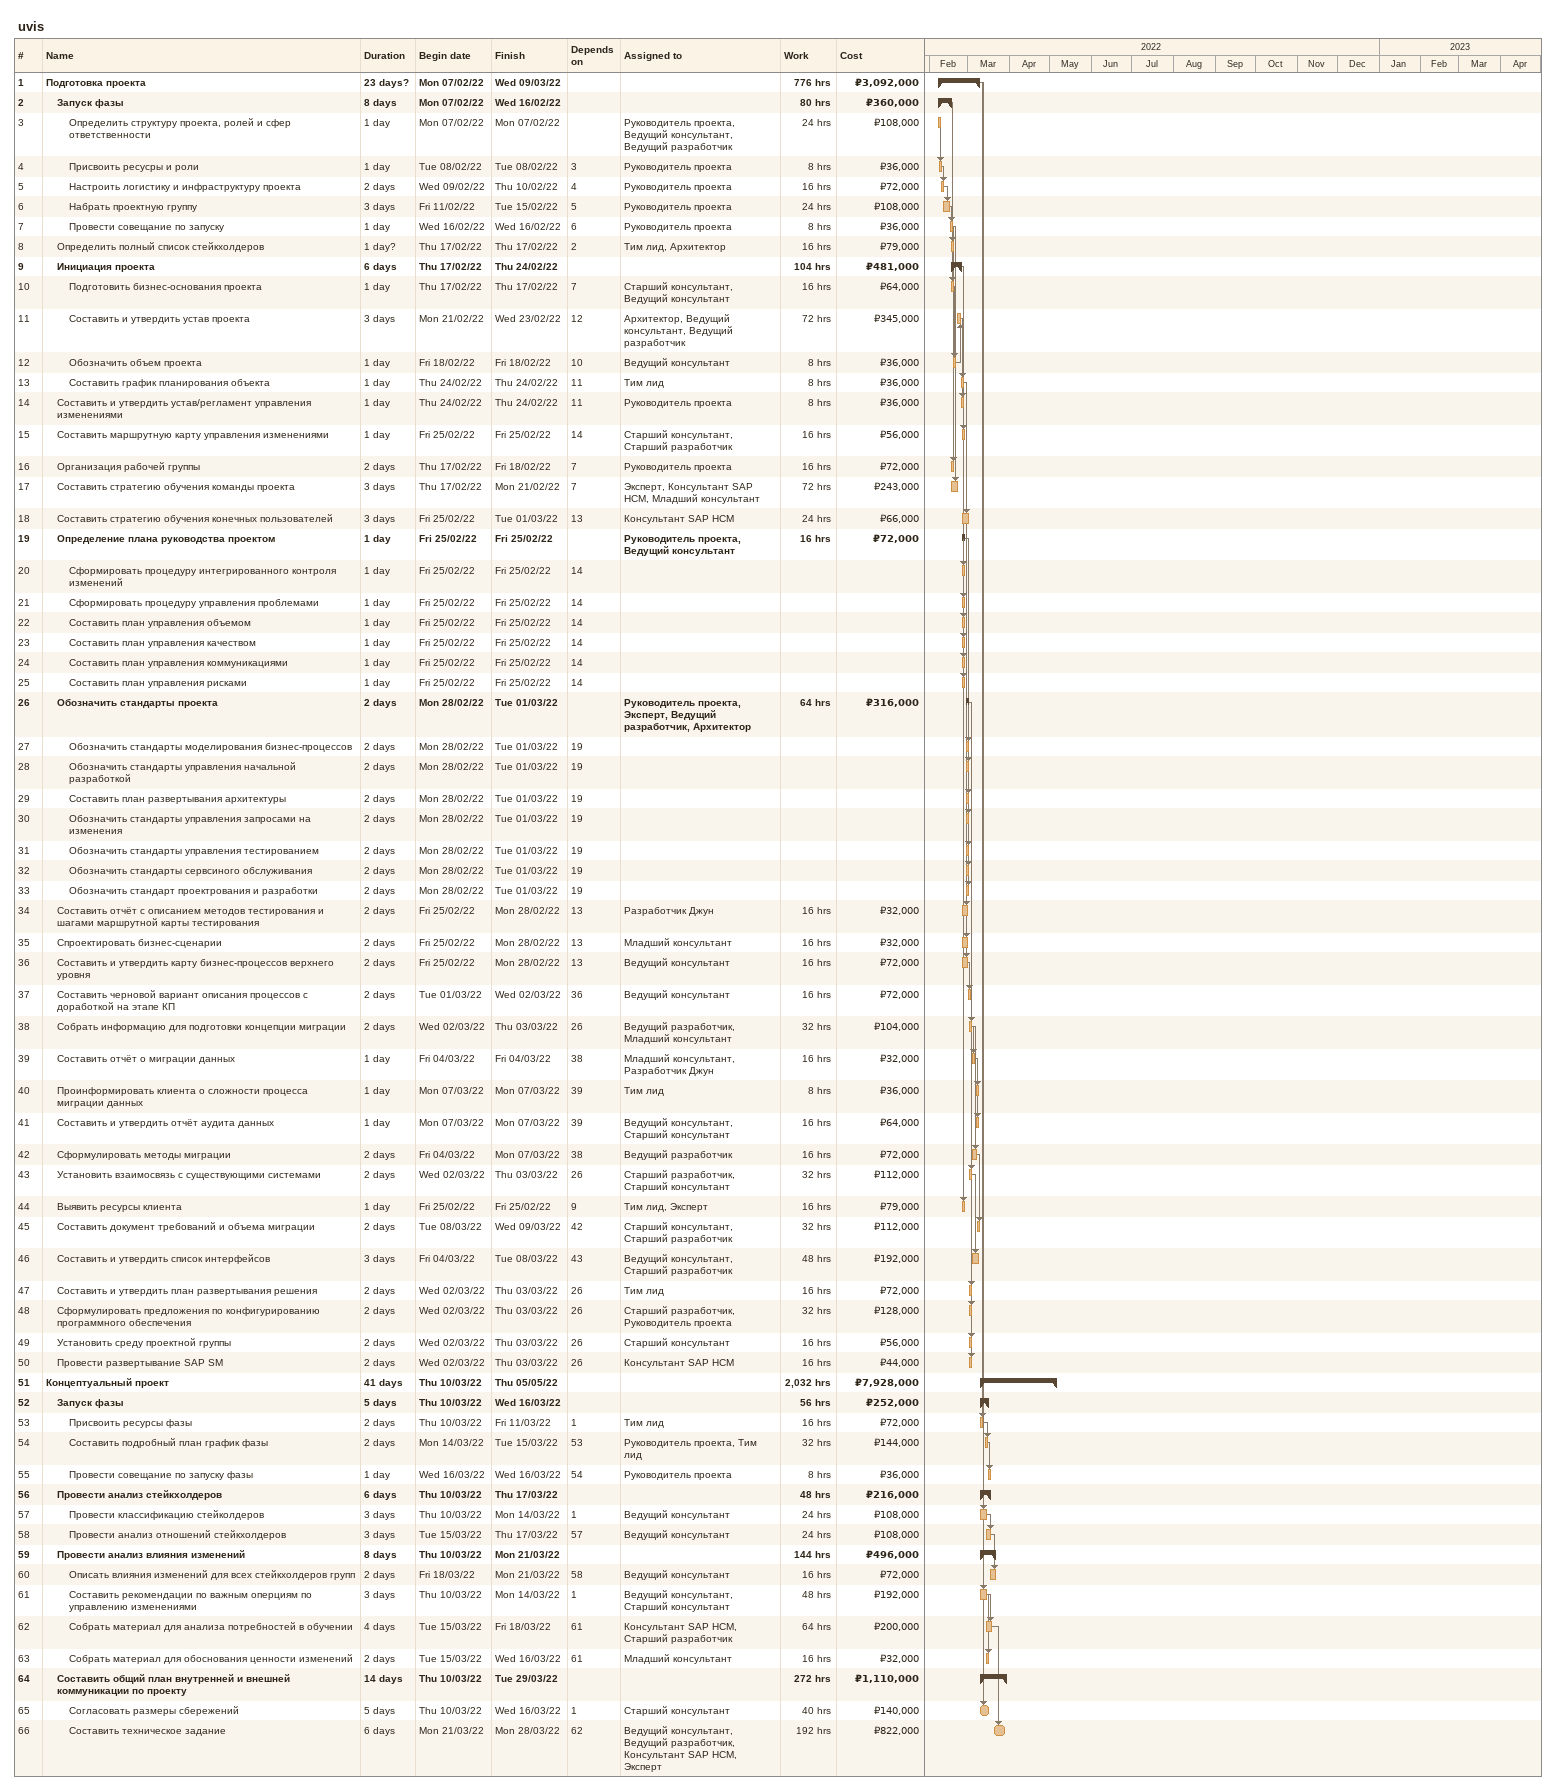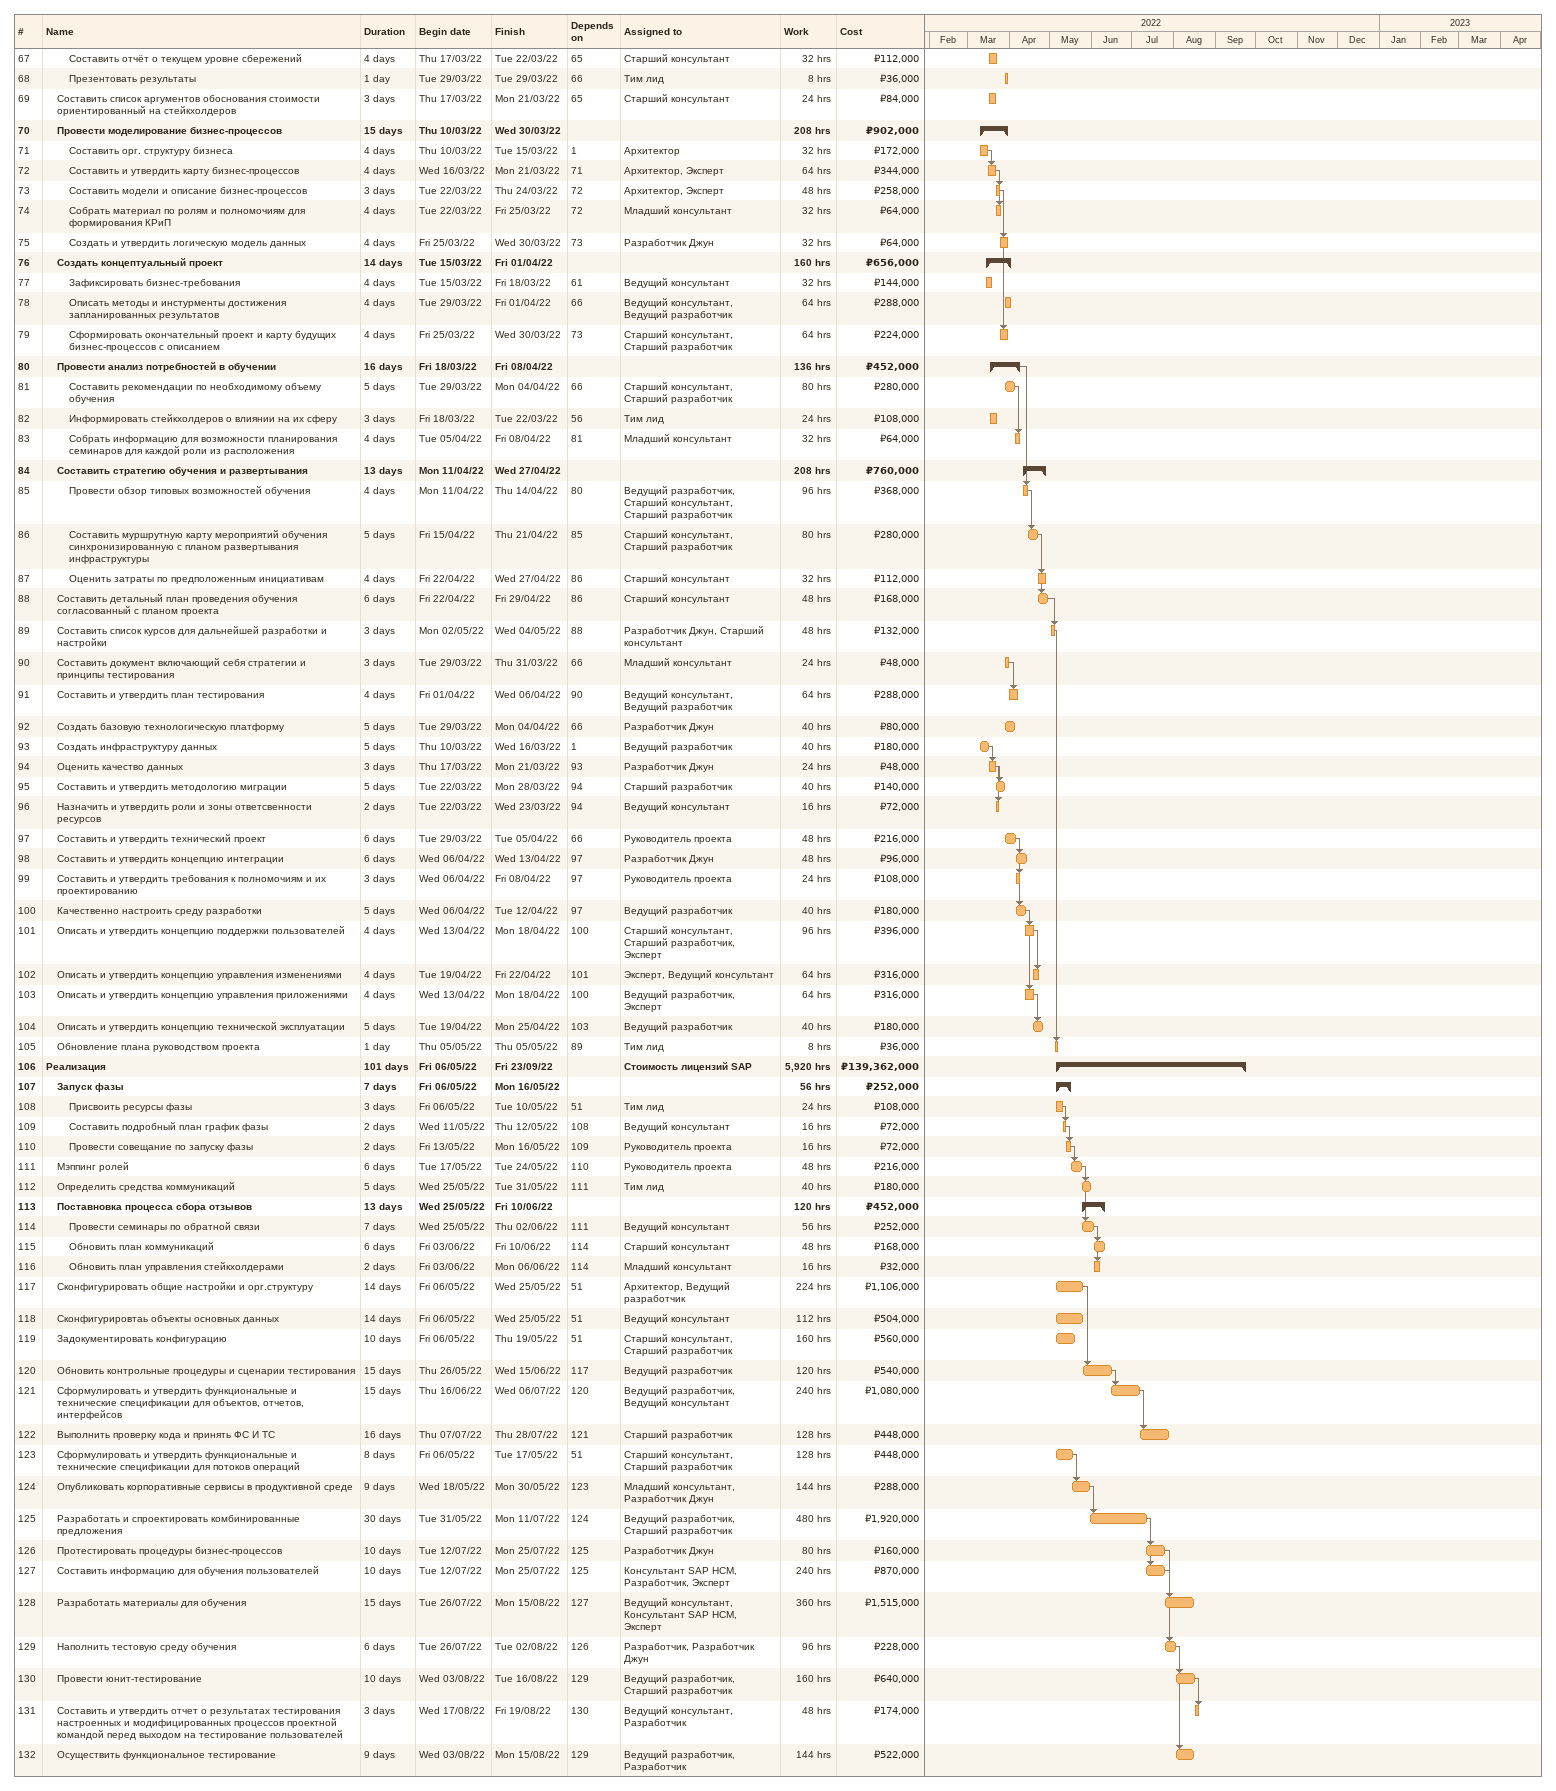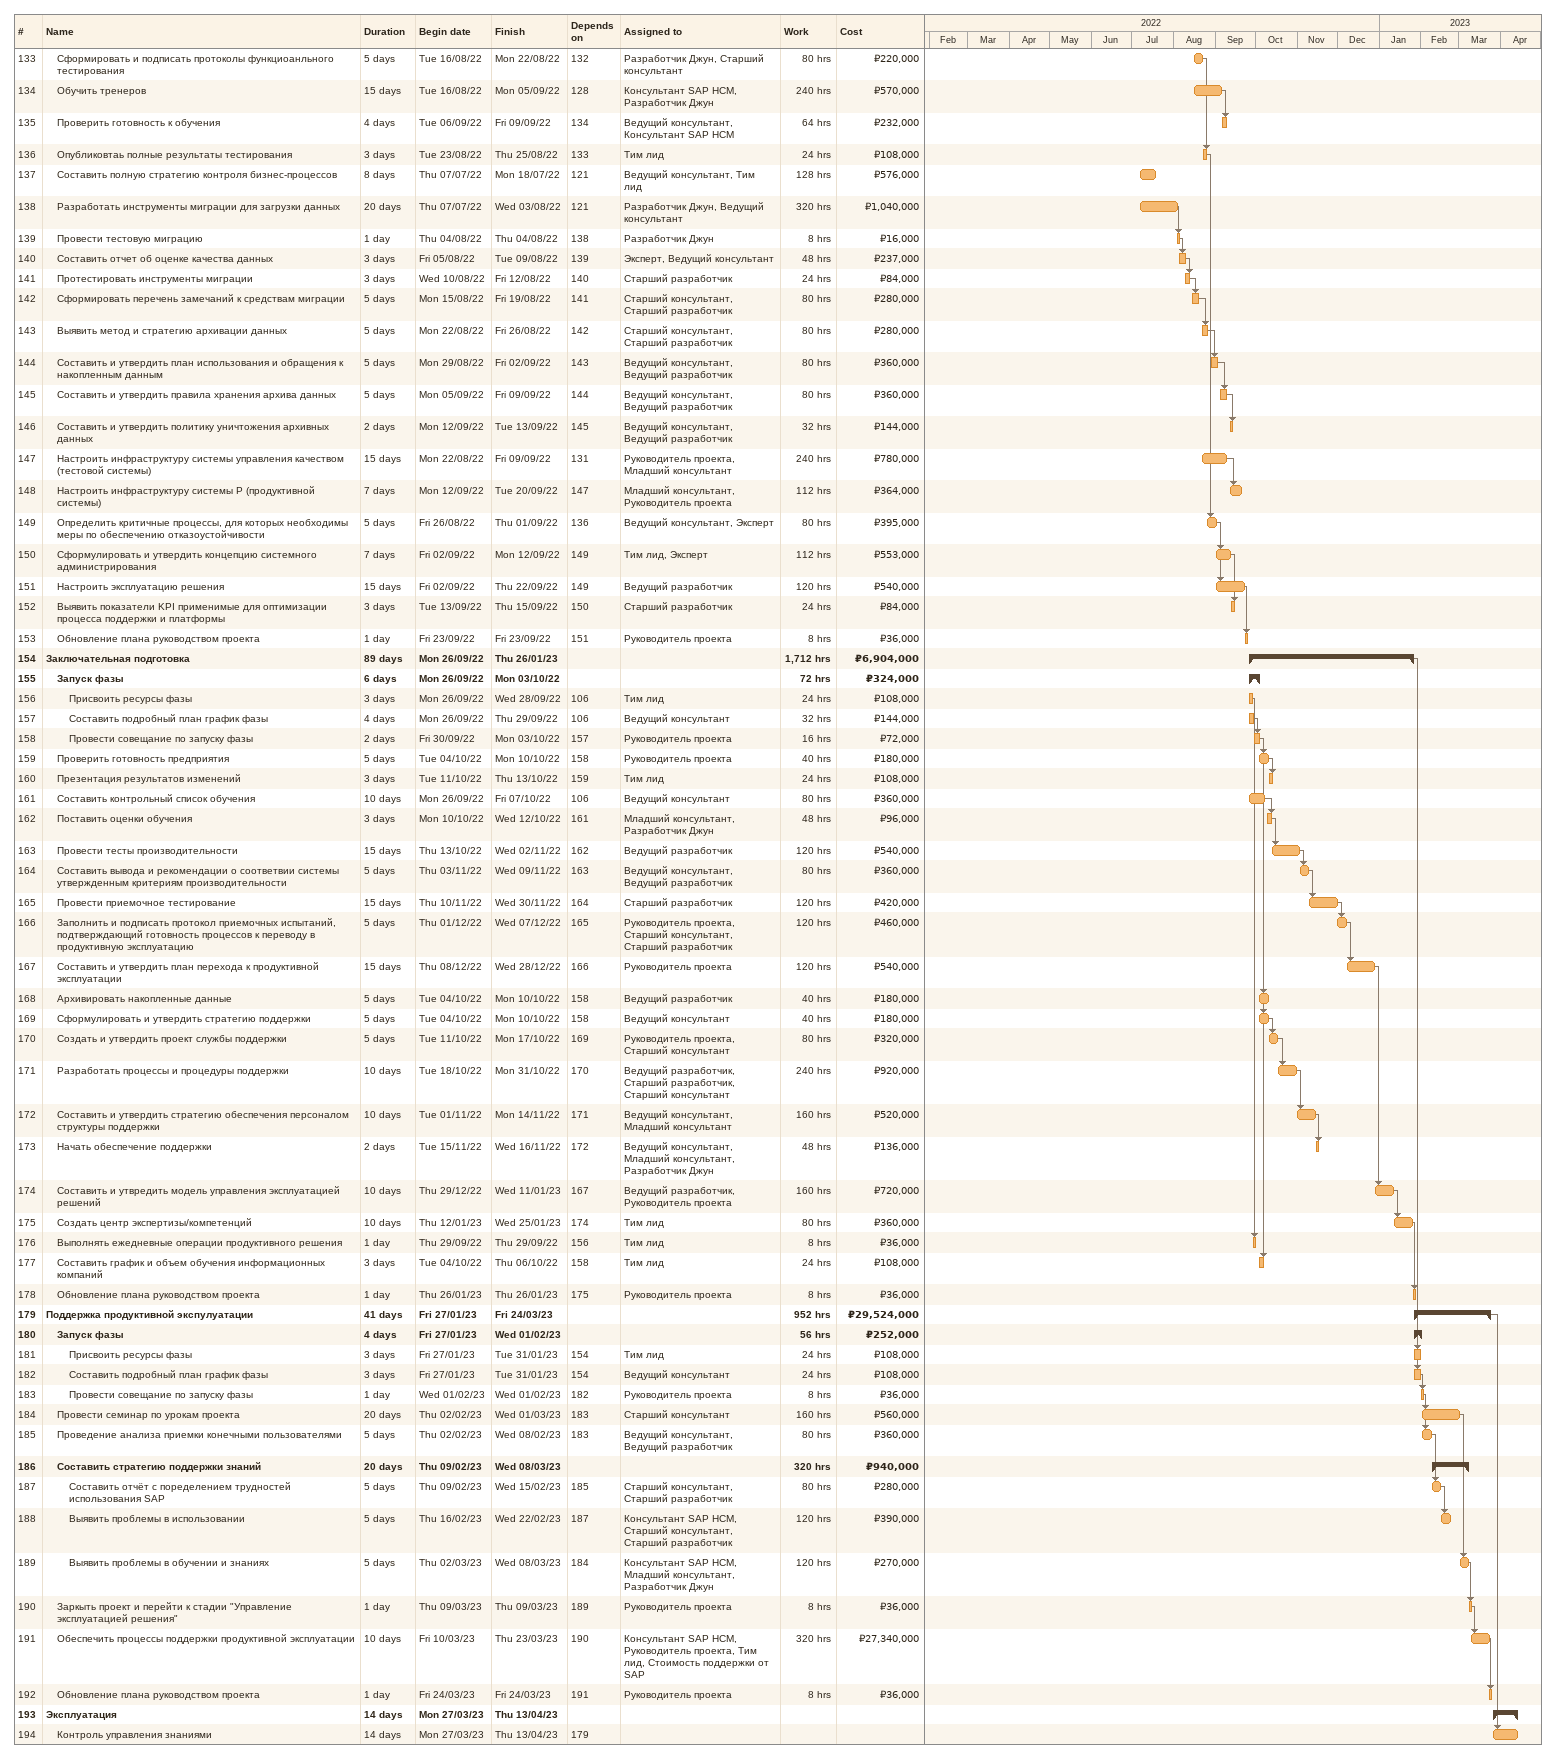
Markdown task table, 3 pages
uvis

| ID | Level | Task | Duration | Start | Finish | Predecessors | Resources | Work (h) | Cost (₽) |
|---|---|---|---|---|---|---|---|---|---|
| 1 | 1 | **Подготовка проекта** | 23d? | 2022-02-07 | 2022-03-09 |  |  | 776 | 3092000 |
| 2 | 2 | **Запуск фазы** | 8d | 2022-02-07 | 2022-02-16 |  |  | 80 | 360000 |
| 3 | 3 | Определить структуру проекта, ролей и сфер ответственности | 1d | 2022-02-07 | 2022-02-07 |  | Руководитель проекта, Ведущий консультант, Ведущий разработчик | 24 | 108000 |
| 4 | 3 | Присвоить ресусры и роли | 1d | 2022-02-08 | 2022-02-08 | 3 | Руководитель проекта | 8 | 36000 |
| 5 | 3 | Настроить логистику и инфраструктуру проекта | 2d | 2022-02-09 | 2022-02-10 | 4 | Руководитель проекта | 16 | 72000 |
| 6 | 3 | Набрать проектную группу | 3d | 2022-02-11 | 2022-02-15 | 5 | Руководитель проекта | 24 | 108000 |
| 7 | 3 | Провести совещание по запуску | 1d | 2022-02-16 | 2022-02-16 | 6 | Руководитель проекта | 8 | 36000 |
| 8 | 2 | Определить полный список стейкхолдеров | 1d? | 2022-02-17 | 2022-02-17 | 2 | Тим лид, Архитектор | 16 | 79000 |
| 9 | 2 | **Инициация проекта** | 6d | 2022-02-17 | 2022-02-24 |  |  | 104 | 481000 |
| 10 | 3 | Подготовить бизнес-основания проекта | 1d | 2022-02-17 | 2022-02-17 | 7 | Старший консультант, Ведущий консультант | 16 | 64000 |
| 11 | 3 | Составить и утвердить устав проекта | 3d | 2022-02-21 | 2022-02-23 | 12 | Архитектор, Ведущий консультант, Ведущий разработчик | 72 | 345000 |
| 12 | 3 | Обозначить объем проекта | 1d | 2022-02-18 | 2022-02-18 | 10 | Ведущий консультант | 8 | 36000 |
| 13 | 3 | Составить график планирования объекта | 1d | 2022-02-24 | 2022-02-24 | 11 | Тим лид | 8 | 36000 |
| 14 | 2 | Составить и утвердить устав/регламент управления изменениями | 1d | 2022-02-24 | 2022-02-24 | 11 | Руководитель проекта | 8 | 36000 |
| 15 | 2 | Составить маршрутную карту управления изменениями | 1d | 2022-02-25 | 2022-02-25 | 14 | Старший консультант, Старший разработчик | 16 | 56000 |
| 16 | 2 | Организация рабочей группы | 2d | 2022-02-17 | 2022-02-18 | 7 | Руководитель проекта | 16 | 72000 |
| 17 | 2 | Составить стратегию обучения команды проекта | 3d | 2022-02-17 | 2022-02-21 | 7 | Эксперт, Консультант SAP HCM, Младший консультант | 72 | 243000 |
| 18 | 2 | Составить стратегию обучения конечных пользователей | 3d | 2022-02-25 | 2022-03-01 | 13 | Консультант SAP HCM | 24 | 66000 |
| 19 | 2 | **Определение плана руководства проектом** | 1d | 2022-02-25 | 2022-02-25 |  | Руководитель проекта, Ведущий консультант | 16 | 72000 |
| 20 | 3 | Сформировать процедуру интегрированного контроля изменений | 1d | 2022-02-25 | 2022-02-25 | 14 |  |  |  |
| 21 | 3 | Сформировать процедуру управления проблемами | 1d | 2022-02-25 | 2022-02-25 | 14 |  |  |  |
| 22 | 3 | Составить план управления объемом | 1d | 2022-02-25 | 2022-02-25 | 14 |  |  |  |
| 23 | 3 | Составить план управления качеством | 1d | 2022-02-25 | 2022-02-25 | 14 |  |  |  |
| 24 | 3 | Составить план управления коммуникациями | 1d | 2022-02-25 | 2022-02-25 | 14 |  |  |  |
| 25 | 3 | Составить план управления рисками | 1d | 2022-02-25 | 2022-02-25 | 14 |  |  |  |
| 26 | 2 | **Обозначить стандарты проекта** | 2d | 2022-02-28 | 2022-03-01 |  | Руководитель проекта, Эксперт, Ведущий разработчик, Архитектор | 64 | 316000 |
| 27 | 3 | Обозначить стандарты моделирования бизнес-процессов | 2d | 2022-02-28 | 2022-03-01 | 19 |  |  |  |
| 28 | 3 | Обозначить стандарты управления начальной разработкой | 2d | 2022-02-28 | 2022-03-01 | 19 |  |  |  |
| 29 | 3 | Составить план развертывания архитектуры | 2d | 2022-02-28 | 2022-03-01 | 19 |  |  |  |
| 30 | 3 | Обозначить стандарты управления запросами на изменения | 2d | 2022-02-28 | 2022-03-01 | 19 |  |  |  |
| 31 | 3 | Обозначить стандарты управления тестированием | 2d | 2022-02-28 | 2022-03-01 | 19 |  |  |  |
| 32 | 3 | Обозначить стандарты сервсиного обслуживания | 2d | 2022-02-28 | 2022-03-01 | 19 |  |  |  |
| 33 | 3 | Обозначить стандарт проектрования и разработки | 2d | 2022-02-28 | 2022-03-01 | 19 |  |  |  |
| 34 | 2 | Составить отчёт с описанием методов тестирования и шагами маршрутной карты тестирования | 2d | 2022-02-25 | 2022-02-28 | 13 | Разработчик Джун | 16 | 32000 |
| 35 | 2 | Спроектировать бизнес-сценарии | 2d | 2022-02-25 | 2022-02-28 | 13 | Младший консультант | 16 | 32000 |
| 36 | 2 | Составить и утвердить карту бизнес-процессов верхнего уровня | 2d | 2022-02-25 | 2022-02-28 | 13 | Ведущий консультант | 16 | 72000 |
| 37 | 2 | Составить черновой вариант описания процессов с доработкой на этапе КП | 2d | 2022-03-01 | 2022-03-02 | 36 | Ведущий консультант | 16 | 72000 |
| 38 | 2 | Собрать информацию для подготовки концепции миграции | 2d | 2022-03-02 | 2022-03-03 | 26 | Ведущий разработчик, Младший консультант | 32 | 104000 |
| 39 | 2 | Составить отчёт о миграции данных | 1d | 2022-03-04 | 2022-03-04 | 38 | Младший консультант, Разработчик Джун | 16 | 32000 |
| 40 | 2 | Проинформировать клиента о сложности процесса миграции данных | 1d | 2022-03-07 | 2022-03-07 | 39 | Тим лид | 8 | 36000 |
| 41 | 2 | Составить и утвердить отчёт аудита данных | 1d | 2022-03-07 | 2022-03-07 | 39 | Ведущий консультант, Старший консультант | 16 | 64000 |
| 42 | 2 | Сформулировать методы миграции | 2d | 2022-03-04 | 2022-03-07 | 38 | Ведущий разработчик | 16 | 72000 |
| 43 | 2 | Установить взаимосвязь с существующими системами | 2d | 2022-03-02 | 2022-03-03 | 26 | Старший разработчик, Старший консультант | 32 | 112000 |
| 44 | 2 | Выявить ресурсы клиента | 1d | 2022-02-25 | 2022-02-25 | 9 | Тим лид, Эксперт | 16 | 79000 |
| 45 | 2 | Составить документ требований и объема миграции | 2d | 2022-03-08 | 2022-03-09 | 42 | Старший консультант, Старший разработчик | 32 | 112000 |
| 46 | 2 | Составить и утвердить список интерфейсов | 3d | 2022-03-04 | 2022-03-08 | 43 | Ведущий консультант, Старший разработчик | 48 | 192000 |
| 47 | 2 | Составить и утвердить план развертывания решения | 2d | 2022-03-02 | 2022-03-03 | 26 | Тим лид | 16 | 72000 |
| 48 | 2 | Сформулировать предложения по конфигурированию программного обеспечения | 2d | 2022-03-02 | 2022-03-03 | 26 | Старший разработчик, Руководитель проекта | 32 | 128000 |
| 49 | 2 | Установить среду проектной группы | 2d | 2022-03-02 | 2022-03-03 | 26 | Старший консультант | 16 | 56000 |
| 50 | 2 | Провести развертывание SAP SM | 2d | 2022-03-02 | 2022-03-03 | 26 | Консультант SAP HCM | 16 | 44000 |
| 51 | 1 | **Концептуальный проект** | 41d | 2022-03-10 | 2022-05-05 |  |  | 2032 | 7928000 |
| 52 | 2 | **Запуск фазы** | 5d | 2022-03-10 | 2022-03-16 |  |  | 56 | 252000 |
| 53 | 3 | Присвоить ресурсы фазы | 2d | 2022-03-10 | 2022-03-11 | 1 | Тим лид | 16 | 72000 |
| 54 | 3 | Составить подробный план график фазы | 2d | 2022-03-14 | 2022-03-15 | 53 | Руководитель проекта, Тим лид | 32 | 144000 |
| 55 | 3 | Провести совещание по запуску фазы | 1d | 2022-03-16 | 2022-03-16 | 54 | Руководитель проекта | 8 | 36000 |
| 56 | 2 | **Провести анализ стейкхолдеров** | 6d | 2022-03-10 | 2022-03-17 |  |  | 48 | 216000 |
| 57 | 3 | Провести классификацию стейколдеров | 3d | 2022-03-10 | 2022-03-14 | 1 | Ведущий консультант | 24 | 108000 |
| 58 | 3 | Провести анализ отношений стейкхолдеров | 3d | 2022-03-15 | 2022-03-17 | 57 | Ведущий консультант | 24 | 108000 |
| 59 | 2 | **Провести анализ влияния изменений** | 8d | 2022-03-10 | 2022-03-21 |  |  | 144 | 496000 |
| 60 | 3 | Описать влияния изменений для всех стейкхолдеров групп | 2d | 2022-03-18 | 2022-03-21 | 58 | Ведущий консультант | 16 | 72000 |
| 61 | 3 | Составить рекомендации по важным оперциям по управлению изменениями | 3d | 2022-03-10 | 2022-03-14 | 1 | Ведущий консультант, Старший консультант | 48 | 192000 |
| 62 | 3 | Собрать материал для анализа потребностей в обучении | 4d | 2022-03-15 | 2022-03-18 | 61 | Консультант SAP HCM, Старший разработчик | 64 | 200000 |
| 63 | 3 | Собрать материал для обоснования ценности изменений | 2d | 2022-03-15 | 2022-03-16 | 61 | Младший консультант | 16 | 32000 |
| 64 | 2 | **Составить общий план внутренней и внешней коммуникации по проекту** | 14d | 2022-03-10 | 2022-03-29 |  |  | 272 | 1110000 |
| 65 | 3 | Согласовать размеры сбережений | 5d | 2022-03-10 | 2022-03-16 | 1 | Старший консультант | 40 | 140000 |
| 66 | 3 | Составить техническое задание | 6d | 2022-03-21 | 2022-03-28 | 62 | Ведущий консультант, Ведущий разработчик, Консультант SAP HCM, Эксперт | 192 | 822000 |
| 67 | 3 | Составить отчёт о текущем уровне сбережений | 4d | 2022-03-17 | 2022-03-22 | 65 | Старший консультант | 32 | 112000 |
| 68 | 3 | Презентовать результаты | 1d | 2022-03-29 | 2022-03-29 | 66 | Тим лид | 8 | 36000 |
| 69 | 2 | Составить список аргументов обоснования стоимости ориентированный на стейкхолдеров | 3d | 2022-03-17 | 2022-03-21 | 65 | Старший консультант | 24 | 84000 |
| 70 | 2 | **Провести моделирование бизнес-процессов** | 15d | 2022-03-10 | 2022-03-30 |  |  | 208 | 902000 |
| 71 | 3 | Составить орг. структуру бизнеса | 4d | 2022-03-10 | 2022-03-15 | 1 | Архитектор | 32 | 172000 |
| 72 | 3 | Составить и утвердить карту бизнес-процессов | 4d | 2022-03-16 | 2022-03-21 | 71 | Архитектор, Эксперт | 64 | 344000 |
| 73 | 3 | Составить модели и описание бизнес-процессов | 3d | 2022-03-22 | 2022-03-24 | 72 | Архитектор, Эксперт | 48 | 258000 |
| 74 | 3 | Собрать материал по ролям и полномочиям для формирования КРиП | 4d | 2022-03-22 | 2022-03-25 | 72 | Младший консультант | 32 | 64000 |
| 75 | 3 | Создать и утвердить логическую модель данных | 4d | 2022-03-25 | 2022-03-30 | 73 | Разработчик Джун | 32 | 64000 |
| 76 | 2 | **Создать концептуальный проект** | 14d | 2022-03-15 | 2022-04-01 |  |  | 160 | 656000 |
| 77 | 3 | Зафиксировать бизнес-требования | 4d | 2022-03-15 | 2022-03-18 | 61 | Ведущий консультант | 32 | 144000 |
| 78 | 3 | Описать методы и инстурменты достижения запланированных результатов | 4d | 2022-03-29 | 2022-04-01 | 66 | Ведущий консультант, Ведущий разработчик | 64 | 288000 |
| 79 | 3 | Сформировать окончательный проект и карту будущих бизнес-процессов с описанием | 4d | 2022-03-25 | 2022-03-30 | 73 | Старший консультант, Старший разработчик | 64 | 224000 |
| 80 | 2 | **Провести анализ потребностей в обучении** | 16d | 2022-03-18 | 2022-04-08 |  |  | 136 | 452000 |
| 81 | 3 | Составить рекомендации по необходимому объему обучения | 5d | 2022-03-29 | 2022-04-04 | 66 | Старший консультант, Старший разработчик | 80 | 280000 |
| 82 | 3 | Информировать стейкхолдеров о влиянии на их сферу | 3d | 2022-03-18 | 2022-03-22 | 56 | Тим лид | 24 | 108000 |
| 83 | 3 | Собрать информацию для возможности планирования семинаров для каждой роли из расположения | 4d | 2022-04-05 | 2022-04-08 | 81 | Младший консультант | 32 | 64000 |
| 84 | 2 | **Составить стратегию обучения и развертывания** | 13d | 2022-04-11 | 2022-04-27 |  |  | 208 | 760000 |
| 85 | 3 | Провести обзор типовых возможностей обучения | 4d | 2022-04-11 | 2022-04-14 | 80 | Ведущий разработчик, Старший консультант, Старший разработчик | 96 | 368000 |
| 86 | 3 | Составить муршрутную карту мероприятий обучения синхронизированную с планом развертывания инфраструктуры | 5d | 2022-04-15 | 2022-04-21 | 85 | Старший консультант, Старший разработчик | 80 | 280000 |
| 87 | 3 | Оценить затраты по предположенным инициативам | 4d | 2022-04-22 | 2022-04-27 | 86 | Старший консультант | 32 | 112000 |
| 88 | 2 | Составить детальный план проведения обучения согласованный с планом проекта | 6d | 2022-04-22 | 2022-04-29 | 86 | Старший консультант | 48 | 168000 |
| 89 | 2 | Составить список курсов для дальнейшей разработки и настройки | 3d | 2022-05-02 | 2022-05-04 | 88 | Разработчик Джун, Старший консультант | 48 | 132000 |
| 90 | 2 | Составить документ включающий себя стратегии и принципы тестирования | 3d | 2022-03-29 | 2022-03-31 | 66 | Младший консультант | 24 | 48000 |
| 91 | 2 | Составить и утвердить план тестирования | 4d | 2022-04-01 | 2022-04-06 | 90 | Ведущий консультант, Ведущий разработчик | 64 | 288000 |
| 92 | 2 | Создать базовую технологическую платформу | 5d | 2022-03-29 | 2022-04-04 | 66 | Разработчик Джун | 40 | 80000 |
| 93 | 2 | Создать инфраструктуру данных | 5d | 2022-03-10 | 2022-03-16 | 1 | Ведущий разработчик | 40 | 180000 |
| 94 | 2 | Оценить качество данных | 3d | 2022-03-17 | 2022-03-21 | 93 | Разработчик Джун | 24 | 48000 |
| 95 | 2 | Составить и утвердить методологию миграции | 5d | 2022-03-22 | 2022-03-28 | 94 | Старший разработчик | 40 | 140000 |
| 96 | 2 | Назначить и утвердить роли и зоны ответсвенности ресурсов | 2d | 2022-03-22 | 2022-03-23 | 94 | Ведущий консультант | 16 | 72000 |
| 97 | 2 | Составить и утвердить технический проект | 6d | 2022-03-29 | 2022-04-05 | 66 | Руководитель проекта | 48 | 216000 |
| 98 | 2 | Составить и утвердить концепцию интеграции | 6d | 2022-04-06 | 2022-04-13 | 97 | Разработчик Джун | 48 | 96000 |
| 99 | 2 | Составить и утвердить требования к полномочиям и их проектированию | 3d | 2022-04-06 | 2022-04-08 | 97 | Руководитель проекта | 24 | 108000 |
| 100 | 2 | Качественно настроить среду разработки | 5d | 2022-04-06 | 2022-04-12 | 97 | Ведущий разработчик | 40 | 180000 |
| 101 | 2 | Описать и утвердить концепцию поддержки пользователей | 4d | 2022-04-13 | 2022-04-18 | 100 | Старший консультант, Старший разработчик, Эксперт | 96 | 396000 |
| 102 | 2 | Описать и утвердить концепцию управления изменениями | 4d | 2022-04-19 | 2022-04-22 | 101 | Эксперт, Ведущий консультант | 64 | 316000 |
| 103 | 2 | Описать и утвердить концепцию управления приложениями | 4d | 2022-04-13 | 2022-04-18 | 100 | Ведущий разработчик, Эксперт | 64 | 316000 |
| 104 | 2 | Описать и утвердить концепцию технической эксплуатации | 5d | 2022-04-19 | 2022-04-25 | 103 | Ведущий разработчик | 40 | 180000 |
| 105 | 2 | Обновление плана руководством проекта | 1d | 2022-05-05 | 2022-05-05 | 89 | Тим лид | 8 | 36000 |
| 106 | 1 | **Реализация** | 101d | 2022-05-06 | 2022-09-23 |  | Стоимость лицензий SAP | 5920 | 139362000 |
| 107 | 2 | **Запуск фазы** | 7d | 2022-05-06 | 2022-05-16 |  |  | 56 | 252000 |
| 108 | 3 | Присвоить ресурсы фазы | 3d | 2022-05-06 | 2022-05-10 | 51 | Тим лид | 24 | 108000 |
| 109 | 3 | Составить подробный план график фазы | 2d | 2022-05-11 | 2022-05-12 | 108 | Ведущий консультант | 16 | 72000 |
| 110 | 3 | Провести совещание по запуску фазы | 2d | 2022-05-13 | 2022-05-16 | 109 | Руководитель проекта | 16 | 72000 |
| 111 | 2 | Мэппинг ролей | 6d | 2022-05-17 | 2022-05-24 | 110 | Руководитель проекта | 48 | 216000 |
| 112 | 2 | Определить средства коммуникаций | 5d | 2022-05-25 | 2022-05-31 | 111 | Тим лид | 40 | 180000 |
| 113 | 2 | **Поставновка процесса сбора отзывов** | 13d | 2022-05-25 | 2022-06-10 |  |  | 120 | 452000 |
| 114 | 3 | Провести семинары по обратной связи | 7d | 2022-05-25 | 2022-06-02 | 111 | Ведущий консультант | 56 | 252000 |
| 115 | 3 | Обновить план коммуникаций | 6d | 2022-06-03 | 2022-06-10 | 114 | Старший консультант | 48 | 168000 |
| 116 | 3 | Обновить план управления стейкхолдерами | 2d | 2022-06-03 | 2022-06-06 | 114 | Младший консультант | 16 | 32000 |
| 117 | 2 | Сконфигурировать общие настройки и орг.структуру | 14d | 2022-05-06 | 2022-05-25 | 51 | Архитектор, Ведущий разработчик | 224 | 1106000 |
| 118 | 2 | Сконфигурировтаь объекты основных данных | 14d | 2022-05-06 | 2022-05-25 | 51 | Ведущий консультант | 112 | 504000 |
| 119 | 2 | Задокументировать конфигурацию | 10d | 2022-05-06 | 2022-05-19 | 51 | Старший консультант, Старший разработчик | 160 | 560000 |
| 120 | 2 | Обновить контрольные процедуры и сценарии тестирования | 15d | 2022-05-26 | 2022-06-15 | 117 | Ведущий разработчик | 120 | 540000 |
| 121 | 2 | Сформулировать и утвердить функциональные и технические спецификации для объектов, отчетов, интерфейсов | 15d | 2022-06-16 | 2022-07-06 | 120 | Ведущий разработчик, Ведущий консультант | 240 | 1080000 |
| 122 | 2 | Выполнить проверку кода и принять ФС И ТС | 16d | 2022-07-07 | 2022-07-28 | 121 | Старший разработчик | 128 | 448000 |
| 123 | 2 | Сформулировать и утвердить функциональные и технические спецификации для потоков операций | 8d | 2022-05-06 | 2022-05-17 | 51 | Старший консультант, Старший разработчик | 128 | 448000 |
| 124 | 2 | Опубликовать корпоративные сервисы в продуктивной среде | 9d | 2022-05-18 | 2022-05-30 | 123 | Младший консультант, Разработчик Джун | 144 | 288000 |
| 125 | 2 | Разработать и спроектировать комбинированные предложения | 30d | 2022-05-31 | 2022-07-11 | 124 | Ведущий разработчик, Старший разработчик | 480 | 1920000 |
| 126 | 2 | Протестировать процедуры бизнес-процессов | 10d | 2022-07-12 | 2022-07-25 | 125 | Разработчик Джун | 80 | 160000 |
| 127 | 2 | Составить информацию для обучения пользователей | 10d | 2022-07-12 | 2022-07-25 | 125 | Консультант SAP HCM, Разработчик, Эксперт | 240 | 870000 |
| 128 | 2 | Разработать материалы для обучения | 15d | 2022-07-26 | 2022-08-15 | 127 | Ведущий консультант, Консультант SAP HCM, Эксперт | 360 | 1515000 |
| 129 | 2 | Наполнить тестовую среду обучения | 6d | 2022-07-26 | 2022-08-02 | 126 | Разработчик, Разработчик Джун | 96 | 228000 |
| 130 | 2 | Провести юнит-тестирование | 10d | 2022-08-03 | 2022-08-16 | 129 | Ведущий разработчик, Старший разработчик | 160 | 640000 |
| 131 | 2 | Составить и утвердить отчет о результатах тестирования настроенных и модифицированных процессов проектной командой перед выходом на тестирование пользователей | 3d | 2022-08-17 | 2022-08-19 | 130 | Ведущий консультант, Разработчик | 48 | 174000 |
| 132 | 2 | Осуществить функциональное тестирование | 9d | 2022-08-03 | 2022-08-15 | 129 | Ведущий разработчик, Разработчик | 144 | 522000 |
| 133 | 2 | Сформировать и подписать протоколы функциоанльного тестирования | 5d | 2022-08-16 | 2022-08-22 | 132 | Разработчик Джун, Старший консультант | 80 | 220000 |
| 134 | 2 | Обучить тренеров | 15d | 2022-08-16 | 2022-09-05 | 128 | Консультант SAP HCM, Разработчик Джун | 240 | 570000 |
| 135 | 2 | Проверить готовность к обучения | 4d | 2022-09-06 | 2022-09-09 | 134 | Ведущий консультант, Консультант SAP HCM | 64 | 232000 |
| 136 | 2 | Опубликовтаь полные результаты тестирования | 3d | 2022-08-23 | 2022-08-25 | 133 | Тим лид | 24 | 108000 |
| 137 | 2 | Составить полную стратегию контроля бизнес-процессов | 8d | 2022-07-07 | 2022-07-18 | 121 | Ведущий консультант, Тим лид | 128 | 576000 |
| 138 | 2 | Разработать инструменты миграции для загрузки данных | 20d | 2022-07-07 | 2022-08-03 | 121 | Разработчик Джун, Ведущий консультант | 320 | 1040000 |
| 139 | 2 | Провести тестовую миграцию | 1d | 2022-08-04 | 2022-08-04 | 138 | Разработчик Джун | 8 | 16000 |
| 140 | 2 | Составить отчет об оценке качества данных | 3d | 2022-08-05 | 2022-08-09 | 139 | Эксперт, Ведущий консультант | 48 | 237000 |
| 141 | 2 | Протестировать инструменты миграции | 3d | 2022-08-10 | 2022-08-12 | 140 | Старший разработчик | 24 | 84000 |
| 142 | 2 | Сформировать перечень замечаний к средствам миграции | 5d | 2022-08-15 | 2022-08-19 | 141 | Старший консультант, Старший разработчик | 80 | 280000 |
| 143 | 2 | Выявить метод и стратегию архивации данных | 5d | 2022-08-22 | 2022-08-26 | 142 | Старший консультант, Старший разработчик | 80 | 280000 |
| 144 | 2 | Составить и утвердить план использования и обращения к накопленным данным | 5d | 2022-08-29 | 2022-09-02 | 143 | Ведущий консультант, Ведущий разработчик | 80 | 360000 |
| 145 | 2 | Составить и утвердить правила хранения архива данных | 5d | 2022-09-05 | 2022-09-09 | 144 | Ведущий консультант, Ведущий разработчик | 80 | 360000 |
| 146 | 2 | Составить и утвердить политику уничтожения архивных данных | 2d | 2022-09-12 | 2022-09-13 | 145 | Ведущий консультант, Ведущий разработчик | 32 | 144000 |
| 147 | 2 | Настроить инфраструктуру системы управления качеством (тестовой системы) | 15d | 2022-08-22 | 2022-09-09 | 131 | Руководитель проекта, Младший консультант | 240 | 780000 |
| 148 | 2 | Настроить инфраструктуру системы Р (продуктивной системы) | 7d | 2022-09-12 | 2022-09-20 | 147 | Младший консультант, Руководитель проекта | 112 | 364000 |
| 149 | 2 | Определить критичные процессы, для которых необходимы меры по обеспечению отказоустойчивости | 5d | 2022-08-26 | 2022-09-01 | 136 | Ведущий консультант, Эксперт | 80 | 395000 |
| 150 | 2 | Сформулировать и утвердить концепцию системного администрирования | 7d | 2022-09-02 | 2022-09-12 | 149 | Тим лид, Эксперт | 112 | 553000 |
| 151 | 2 | Настроить эксплуатацию решения | 15d | 2022-09-02 | 2022-09-22 | 149 | Ведущий разработчик | 120 | 540000 |
| 152 | 2 | Выявить показатели KPI применимые для оптимизации процесса поддержки и платформы | 3d | 2022-09-13 | 2022-09-15 | 150 | Старший разработчик | 24 | 84000 |
| 153 | 2 | Обновление плана руководством проекта | 1d | 2022-09-23 | 2022-09-23 | 151 | Руководитель проекта | 8 | 36000 |
| 154 | 1 | **Заключательная подготовка** | 89d | 2022-09-26 | 2023-01-26 |  |  | 1712 | 6904000 |
| 155 | 2 | **Запуск фазы** | 6d | 2022-09-26 | 2022-10-03 |  |  | 72 | 324000 |
| 156 | 3 | Присвоить ресурсы фазы | 3d | 2022-09-26 | 2022-09-28 | 106 | Тим лид | 24 | 108000 |
| 157 | 3 | Составить подробный план график фазы | 4d | 2022-09-26 | 2022-09-29 | 106 | Ведущий консультант | 32 | 144000 |
| 158 | 3 | Провести совещание по запуску фазы | 2d | 2022-09-30 | 2022-10-03 | 157 | Руководитель проекта | 16 | 72000 |
| 159 | 2 | Проверить готовность предприятия | 5d | 2022-10-04 | 2022-10-10 | 158 | Руководитель проекта | 40 | 180000 |
| 160 | 2 | Презентация результатов изменений | 3d | 2022-10-11 | 2022-10-13 | 159 | Тим лид | 24 | 108000 |
| 161 | 2 | Составить контрольный список обучения | 10d | 2022-09-26 | 2022-10-07 | 106 | Ведущий консультант | 80 | 360000 |
| 162 | 2 | Поставить оценки обучения | 3d | 2022-10-10 | 2022-10-12 | 161 | Младший консультант, Разработчик Джун | 48 | 96000 |
| 163 | 2 | Провести тесты производительности | 15d | 2022-10-13 | 2022-11-02 | 162 | Ведущий разработчик | 120 | 540000 |
| 164 | 2 | Составить вывода и рекомендации о соответвии системы утвержденным критериям производительности | 5d | 2022-11-03 | 2022-11-09 | 163 | Ведущий консультант, Ведущий разработчик | 80 | 360000 |
| 165 | 2 | Провести приемочное тестирование | 15d | 2022-11-10 | 2022-11-30 | 164 | Старший разработчик | 120 | 420000 |
| 166 | 2 | Заполнить и подписать протокол приемочных испытаний, подтверждающий готовность процессов к переводу в продуктивную эксплуатацию | 5d | 2022-12-01 | 2022-12-07 | 165 | Руководитель проекта, Старший консультант, Старший разработчик | 120 | 460000 |
| 167 | 2 | Составить и утвердить план перехода к продуктивной эксплуатации | 15d | 2022-12-08 | 2022-12-28 | 166 | Руководитель проекта | 120 | 540000 |
| 168 | 2 | Архивировать накопленные данные | 5d | 2022-10-04 | 2022-10-10 | 158 | Ведущий разработчик | 40 | 180000 |
| 169 | 2 | Сформулировать и утвердить стратегию поддержки | 5d | 2022-10-04 | 2022-10-10 | 158 | Ведущий консультант | 40 | 180000 |
| 170 | 2 | Создать и утвердить проект службы поддержки | 5d | 2022-10-11 | 2022-10-17 | 169 | Руководитель проекта, Старший консультант | 80 | 320000 |
| 171 | 2 | Разработать процессы и процедуры поддержки | 10d | 2022-10-18 | 2022-10-31 | 170 | Ведущий разработчик, Старший разработчик, Старший консультант | 240 | 920000 |
| 172 | 2 | Составить и утвердить стратегию обеспечения персоналом структуры поддержки | 10d | 2022-11-01 | 2022-11-14 | 171 | Ведущий консультант, Младший консультант | 160 | 520000 |
| 173 | 2 | Начать обеспечение поддержки | 2d | 2022-11-15 | 2022-11-16 | 172 | Ведущий консультант, Младший консультант, Разработчик Джун | 48 | 136000 |
| 174 | 2 | Составить и утвредить модель управления эксплуатацией решений | 10d | 2022-12-29 | 2023-01-11 | 167 | Ведущий разработчик, Руководитель проекта | 160 | 720000 |
| 175 | 2 | Создать центр экспертизы/компетенций | 10d | 2023-01-12 | 2023-01-25 | 174 | Тим лид | 80 | 360000 |
| 176 | 2 | Выполнять ежедневные операции продуктивного решения | 1d | 2022-09-29 | 2022-09-29 | 156 | Тим лид | 8 | 36000 |
| 177 | 2 | Составить график и объем обучения информационных компаний | 3d | 2022-10-04 | 2022-10-06 | 158 | Тим лид | 24 | 108000 |
| 178 | 2 | Обновление плана руководством проекта | 1d | 2023-01-26 | 2023-01-26 | 175 | Руководитель проекта | 8 | 36000 |
| 179 | 1 | **Поддержка продуктивной экспулуатации** | 41d | 2023-01-27 | 2023-03-24 |  |  | 952 | 29524000 |
| 180 | 2 | **Запуск фазы** | 4d | 2023-01-27 | 2023-02-01 |  |  | 56 | 252000 |
| 181 | 3 | Присвоить ресурсы фазы | 3d | 2023-01-27 | 2023-01-31 | 154 | Тим лид | 24 | 108000 |
| 182 | 3 | Составить подробный план график фазы | 3d | 2023-01-27 | 2023-01-31 | 154 | Ведущий консультант | 24 | 108000 |
| 183 | 3 | Провести совещание по запуску фазы | 1d | 2023-02-01 | 2023-02-01 | 182 | Руководитель проекта | 8 | 36000 |
| 184 | 2 | Провести семинар по урокам проекта | 20d | 2023-02-02 | 2023-03-01 | 183 | Старший консультант | 160 | 560000 |
| 185 | 2 | Проведение анализа приемки конечными пользователями | 5d | 2023-02-02 | 2023-02-08 | 183 | Ведущий консультант, Ведущий разработчик | 80 | 360000 |
| 186 | 2 | **Составить стратегию поддержки знаний** | 20d | 2023-02-09 | 2023-03-08 |  |  | 320 | 940000 |
| 187 | 3 | Составить отчёт с поределением трудностей использования SAP | 5d | 2023-02-09 | 2023-02-15 | 185 | Старший консультант, Старший разработчик | 80 | 280000 |
| 188 | 3 | Выявить проблемы в использовании | 5d | 2023-02-16 | 2023-02-22 | 187 | Консультант SAP HCM, Старший консультант, Старший разработчик | 120 | 390000 |
| 189 | 3 | Выявить проблемы в обучении и знаниях | 5d | 2023-03-02 | 2023-03-08 | 184 | Консультант SAP HCM, Младший консультант, Разработчик Джун | 120 | 270000 |
| 190 | 2 | Заркыть проект и перейти к стадии "Управление эксплуатацией решения" | 1d | 2023-03-09 | 2023-03-09 | 189 | Руководитель проекта | 8 | 36000 |
| 191 | 2 | Обеспечить процессы поддержки продуктивной эксплуатации | 10d | 2023-03-10 | 2023-03-23 | 190 | Консультант SAP HCM, Руководитель проекта, Тим лид, Стоимость поддержки от SAP | 320 | 27340000 |
| 192 | 2 | Обновление плана руководством проекта | 1d | 2023-03-24 | 2023-03-24 | 191 | Руководитель проекта | 8 | 36000 |
| 193 | 1 | **Эксплуатация** | 14d | 2023-03-27 | 2023-04-13 |  |  |  |  |
| 194 | 2 | Контроль управления знаниями | 14d | 2023-03-27 | 2023-04-13 | 179 |  |  |  |
